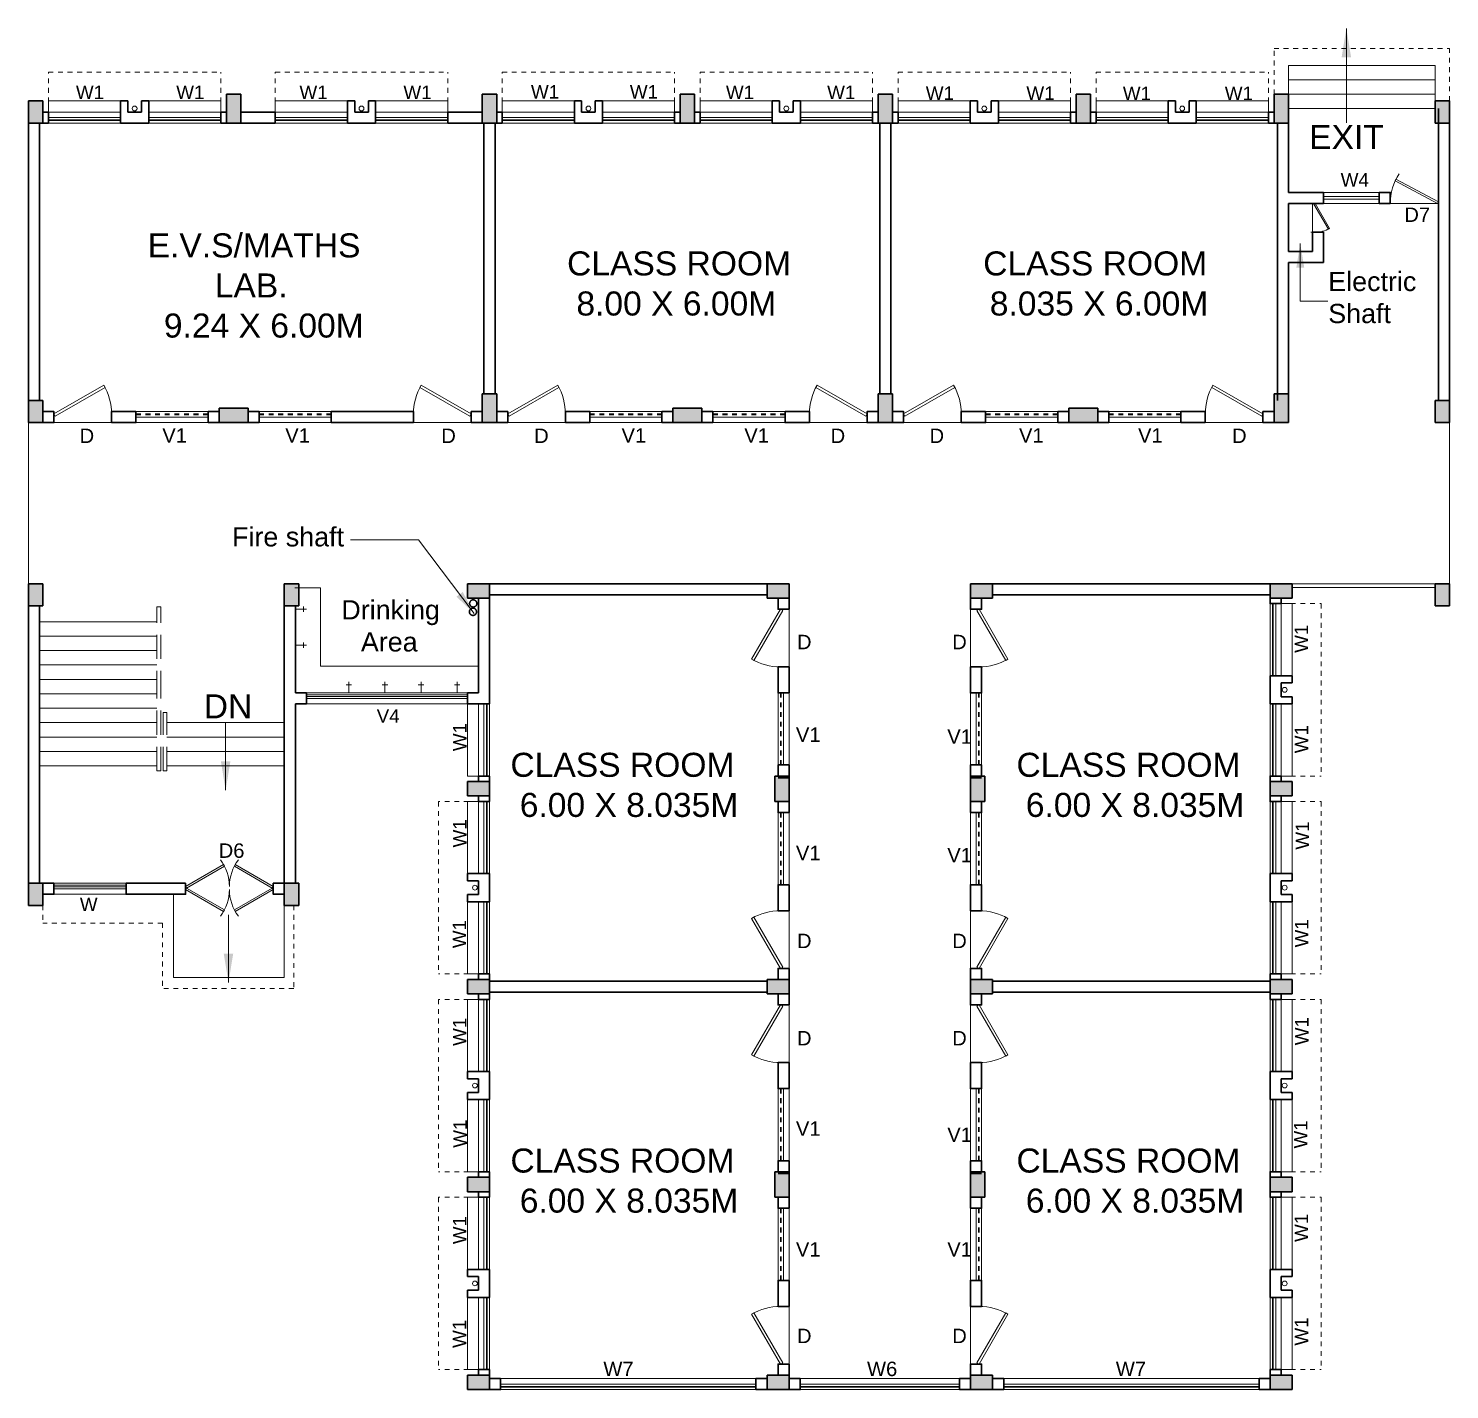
# Model space of a CAD drawing. Header units: millimetres. Extents: x 1898 to 3725, y 783 to 1532.
# Drawn here: x 3128.73 to 3158.27, y 1078.51 to 1106.82 of the extents above; entities that cross this region are included whole.
import ezdxf

# ---------------------------------------------------------------- set-up
doc = ezdxf.new("R2010")
doc.units = ezdxf.units.MM
for name, pattern in [('CENTER2', [1.125, 0.75, -0.125, 0.125, -0.125]), ('DASHED', [0.75, 0.5, -0.25]), ('DASHED2', [0.375, 0.25, -0.125]), ('HIDDEN', [0.375, 0.25, -0.125])]:
    doc.linetypes.add(name, pattern=pattern)
doc.layers.get('0').update_dxf_attribs({"lineweight": 20})
for name, color, linetype, lineweight in [('BL', 1, 'CENTER2', 30), ('CLL LEV.', 15, 'Continuous', 18), ('COL HATCH', 253, 'Continuous', 13), ('Column', 251, 'Continuous', 30), ('DIM', 6, 'Continuous', 18), ('Door', 54, 'Continuous', 18), ('expension joint', 248, 'Continuous', 18), ('Fixture', 44, 'Continuous', 13), ('glass', 5, 'Continuous', 18), ('Hidden', 30, 'DASHED', 18), ('PROJ.', 30, 'DASHED2', 15), ('Railing', 23, 'Continuous', 13), ('STAIRS', 10, 'Continuous', 18), ('TEXT', 7, 'Continuous', 15), ('TEXT 1', 3, 'Continuous', 20), ('Ventilator', 4, 'DASHED', 18), ('Wall', 7, 'Continuous', 30), ('Window', 150, 'Continuous', 15), ('Window-Wall', 7, 'Continuous', 18)]:
    doc.layers.add(name, color=color, linetype=linetype, lineweight=lineweight)
doc.styles.add('DIM', font='arial.ttf', dxfattribs={"height": 0.5})
doc.styles.add('L120', font='arial.ttf', dxfattribs={"height": 0.6})
doc.styles.get("Standard").update_dxf_attribs({"font": 'arial.ttf', "height": 0.2})
doc.dimstyles.new('Current Dim style', dxfattribs={"dimscale": 0.3, "dimtxt": 0.2, "dimasz": 2, "dimexe": 0.18, "dimexo": 1, "dimgap": 0.09, "dimtad": 0, "dimzin": 0, "dimdsep": 46, "dimtxsty": 'Standard', "dimcen": 0.09, "dimclrd": 256, "dimclre": 256, "dimclrt": 7, "dimadec": 0, "dimazin": 0, "dimtfac": 1, "dimtofl": 0, "dimtmove": 2, "dimatfit": 3, "dimfxl": 0, "dimtolj": 1, "dimtzin": 0, "dimlwd": -1, "dimlwe": -1, "dimarcsym": 0})
doc.dimstyles.new('DIM', dxfattribs={"dimtxt": 0.5, "dimasz": 0.5, "dimexe": 0.02, "dimexo": 0, "dimgap": 0.1, "dimtad": 0, "dimdec": 3, "dimzin": 0, "dimdsep": 46, "dimtxsty": 'DIM', "dimcen": 0, "dimclrd": 251, "dimclre": 256, "dimclrt": 7, "dimadec": 0, "dimazin": 0, "dimtfac": 1, "dimtdec": 3, "dimtofl": 0, "dimtmove": 0, "dimatfit": 3, "dimfxl": 0, "dimtolj": 1, "dimtzin": 0, "dimlwd": -1, "dimlwe": -1, "dimarcsym": 0})

# ---------------------------------------------------------------- blocks, each defined once
blk = doc.blocks.new('WINDOW 1')
at = {"layer": 'CLL LEV.'}
for p, q in [((-0.23, 0), (-0.46, 0)), ((-0.46, 0), (-0.46, -1.5)), ((-0.46, -1.5), (-0.23, -1.5))]:
    blk.add_line(p, q, dxfattribs=at)
at = {"layer": 'Window'}
for p, q in [((-0.065, 0), (-0.065, -1.5)), ((-0.05, -1.5), (-0.05, 0))]:
    blk.add_line(p, q, dxfattribs=at)
at = {"layer": 'Window-Wall'}
for p, q in [((0, 0), (-0.23, 0)), ((-0.23, 0), (-0.23, -1.5)), ((-0.115, 0), (-0.115, -1.5)), ((0, -1.5), (0, 0)), ((-0.23, -1.5), (0, -1.5))]:
    blk.add_line(p, q, dxfattribs=at)
blk = doc.blocks.new('VENTILATOR')
at = {"layer": 'Ventilator', "ltscale": 0.02}
for p, q in [((-0.18, -1.5), (-0.18, 0)), ((-0.165, 0), (-0.165, -1.5))]:
    blk.add_line(p, q, dxfattribs=at)
at = {"layer": 'Window-Wall'}
for p, q in [((-0.23, 0), (0, 0)), ((-0.23, -1.5), (-0.23, 0)), ((-0.115, 0), (-0.115, -1.5)), ((0, 0), (0, -1.5)), ((-0.23, -1.5), (0, -1.5))]:
    blk.add_line(p, q, dxfattribs=at)
blk = doc.blocks.new('C3')
at = {"layer": 'COL HATCH'}
h = blk.add_hatch(color=256, dxfattribs=at)
h.dxf.hatch_style = 1
h.paths.add_polyline_path([(0.3, 0), (0, 0), (0, -0.53), (0.3, -0.53)])
at = {"layer": 'Column'}
for p, q in [((0, 0), (0, -0.53)), ((0.3, 0), (0, 0)), ((0.3, -0.53), (0.3, 0)), ((0, -0.53), (0.3, -0.53))]:
    blk.add_line(p, q, dxfattribs=at)
blk = doc.blocks.new('SHAFT')
at = {"layer": 'Fixture'}
blk.add_circle((0.327, -0.302), 0.05, dxfattribs=at)
at = {"layer": 'Wall'}
for p, q in [((0.035, 0), (0.62, 0)), ((0.035, 0), (0.035, -0.46)), ((0.185, -0.46), (0.185, -0.23)), ((0.185, -0.23), (0.47, -0.23)), ((0.47, -0.46), (0.47, -0.23)), ((0.62, 0), (0.62, -0.46)), ((0.035, -0.46), (0.185, -0.46)), ((0.62, -0.46), (0.47, -0.46))]:
    blk.add_line(p, q, dxfattribs=at)
blk = doc.blocks.new('*U18')
for p, q in [((0, 0), (0, 6)), ((40, 0), (40, 6))]:
    blk.add_line(p, q)
blk.add_lwpolyline([(0, 0), (34.64, -20), (35.52, -18.48), (0.88, 1.52)], close=True)
blk.add_arc((0, 0), 40, 330, 360)
blk = doc.blocks.new('Door')
at = {"layer": 'Door'}
blk.add_line((0, 0.18), (1.199, 0.18), dxfattribs=at)
at = {"layer": 'Door', "xscale": 0.0299845412869386, "yscale": 0.0299845412869386, "zscale": 0.0299845412869386}
blk.add_blockref('*U18', (0, 0), dxfattribs=at)
blk = doc.blocks.new('A$C65A3360F')
at = {"layer": 'Fixture', "linetype": 'CENTER2'}
for p, q in [((0, 0), (-0.23, 0)), ((0, 0), (-0.23, 0)), ((-0.166, 0.057), (-0.166, 0)), ((-0.166, 0.057), (-0.166, 0)), ((-0.166, 0), (-0.166, -0.057)), ((-0.166, 0), (-0.166, -0.057))]:
    blk.add_line(p, q, dxfattribs=at)
blk = doc.blocks.new('Door - Left Hung 36 in.')
blk.add_lwpolyline([(0.8, -1.3), (0, 0), (31.2, 18), (31.9, 16.7)], close=True)
blk.add_arc((0, 0), 36, 0, 37.3101)
blk = doc.blocks.new('CU')
at = {"layer": 'COL HATCH', "linetype": 'CENTER2'}
h = blk.add_hatch(color=256, dxfattribs=at)
h.dxf.hatch_style = 1
h.paths.add_polyline_path([(0, 0.035), (0, -0.265), (0.46, -0.265), (0.46, 0.035)])
at = {"layer": 'Column', "linetype": 'CENTER2'}
blk.add_lwpolyline([(0, 0.035), (0, -0.265), (0.46, -0.265), (0.46, 0.035), (0, 0.035)], dxfattribs=at)
blk = doc.blocks.new('C2')
at = {"layer": 'COL HATCH'}
h = blk.add_hatch(color=256, dxfattribs=at)
h.dxf.hatch_style = 1
h.paths.add_polyline_path([(0.3, 0), (0, 0), (0, -0.6), (0.3, -0.6)])
at = {"layer": 'Column'}
for p, q in [((0, 0), (0, -0.6)), ((0.3, 0), (0, 0)), ((0.3, -0.6), (0.3, 0)), ((0, -0.6), (0.3, -0.6))]:
    blk.add_line(p, q, dxfattribs=at)

msp = doc.modelspace()

# ---------------------------------------------------------------- linework, layer by layer
at = {"layer": 'BL'}
for centre in [(3137.9698, 1094.6833), (3137.975, 1094.8573)]:
    msp.add_circle(centre, 0.075, dxfattribs=at)
at = {"layer": 'Door'}
for p, q in [((3155.4216, 1103.1763), (3155.4216, 1102.5766)), ((3158.023, 1103.1755), (3157.0432, 1103.1759))]:
    msp.add_line(p, q, dxfattribs=at)
at = {"layer": 'expension joint'}
for p, q in [((3128.7275, 1098.6174), (3128.7275, 1095.2674)), ((3128.7275, 1095.2674), (3128.7275, 1098.6174)), ((3158.2725, 1098.6174), (3158.2725, 1095.2674))]:
    msp.add_line(p, q, dxfattribs=at)
at = {"layer": 'Fixture'}
for p, q in [((3134.2675, 1095.185), (3134.7975, 1095.185)), ((3134.7975, 1093.55), (3134.7975, 1095.1846)), ((3134.7975, 1093.55), (3138.0825, 1093.55))]:
    msp.add_line(p, q, dxfattribs=at)
at = {"layer": 'glass', "lineweight": 5}
for p, q in [((3137.8525, 1092.9574), (3134.5075, 1092.9574)), ((3134.5075, 1092.9224), (3137.8525, 1092.9224)), ((3130.7575, 1088.9975), (3129.2575, 1088.9975)), ((3129.2575, 1088.9625), (3130.7575, 1088.9625))]:
    msp.add_line(p, q, dxfattribs=at)
at = {"layer": 'Hidden', "linetype": 'DASHED2', "ltscale": 0.05}
for p, q in [((3154.6225, 1106.3974), (3158.2725, 1106.3974)), ((3154.6225, 1105.4474), (3154.6225, 1106.3974)), ((3158.2725, 1105.3074), (3158.2725, 1106.3974))]:
    msp.add_line(p, q, dxfattribs=at)
at = {"layer": 'PROJ.', "ltscale": 0.05}
for p, q in [((3129.1425, 1105.9075), (3132.7275, 1105.9075)), ((3129.1425, 1105.0774), (3129.1425, 1105.9075)), ((3132.7275, 1105.0774), (3132.7275, 1105.9075)), ((3133.86, 1105.9075), (3137.445, 1105.9075)), ((3133.86, 1105.0774), (3133.86, 1105.9075)), ((3137.445, 1105.0774), (3137.445, 1105.9075)), ((3138.5775, 1105.9075), (3142.1625, 1105.9075)), ((3138.5775, 1105.0774), (3138.5775, 1105.9075)), ((3142.1625, 1105.0774), (3142.1625, 1105.9075)), ((3142.6925, 1105.9075), (3146.2775, 1105.9075)), ((3142.6925, 1105.0774), (3142.6925, 1105.9075)), ((3146.2775, 1105.0774), (3146.2775, 1105.9075)), ((3146.8075, 1105.9075), (3150.3925, 1105.9075)), ((3146.8075, 1105.0774), (3146.8075, 1105.9075)), ((3150.3925, 1105.0774), (3150.3925, 1105.9075)), ((3150.9225, 1105.9075), (3154.5075, 1105.9075)), ((3150.9225, 1105.0774), (3150.9225, 1105.9075)), ((3154.5075, 1105.0774), (3154.5075, 1105.9075)), ((3154.7725, 1094.8524), (3155.6026, 1094.8524)), ((3155.6026, 1094.8524), (3155.6026, 1091.2674)), ((3154.7725, 1091.2674), (3155.6026, 1091.2674)), ((3137.2525, 1090.7374), (3137.2525, 1087.1524)), ((3138.0825, 1090.7374), (3137.2525, 1090.7374)), ((3154.7725, 1090.7374), (3155.6026, 1090.7374)), ((3155.6026, 1090.7374), (3155.6026, 1087.1524)), ((3138.0825, 1087.1524), (3137.2525, 1087.1524)), ((3154.7725, 1087.1524), (3155.6026, 1087.1524)), ((3137.2525, 1086.6224), (3137.2525, 1083.0374)), ((3138.0825, 1086.6224), (3137.2525, 1086.6224)), ((3154.7725, 1086.6224), (3155.6026, 1086.6224)), ((3155.6026, 1086.6224), (3155.6026, 1083.0374)), ((3138.0825, 1083.0374), (3137.2525, 1083.0374)), ((3154.7725, 1083.0374), (3155.6026, 1083.0374)), ((3137.2525, 1082.5074), (3137.2525, 1078.9224)), ((3138.0825, 1082.5074), (3137.2525, 1082.5074)), ((3154.7725, 1082.5074), (3155.6026, 1082.5074)), ((3155.6026, 1082.5074), (3155.6026, 1078.9224)), ((3138.0825, 1078.9224), (3137.2525, 1078.9224)), ((3154.7725, 1078.9224), (3155.6026, 1078.9224))]:
    msp.add_line(p, q, dxfattribs=at)
at = {"layer": 'PROJ.', "ltscale": 0.02}
for p, q in [((3129.0275, 1088.5775), (3129.0275, 1088.2075)), ((3134.243, 1088.5775), (3134.243, 1086.8475)), ((3131.5155, 1088.2075), (3129.0275, 1088.2075)), ((3131.5155, 1088.2075), (3131.5155, 1086.8475)), ((3134.243, 1086.8475), (3131.5155, 1086.8475))]:
    msp.add_line(p, q, dxfattribs=at)
at = {"layer": 'Railing'}
for p, q in [((3157.9725, 1095.2674), (3155.0025, 1095.2674)), ((3157.9725, 1095.1874), (3155.0025, 1095.1874))]:
    msp.add_line(p, q, dxfattribs=at)
at = {"layer": 'Railing', "linetype": 'DASHED'}
for p, q in [((3131.3975, 1092.9525), (3131.3975, 1094.7854)), ((3131.4775, 1092.9525), (3131.4775, 1094.7854)), ((3131.3975, 1091.3775), (3131.3975, 1092.9525)), ((3131.4775, 1091.3775), (3131.4775, 1092.9525)), ((3131.5275, 1091.3775), (3131.5275, 1092.592)), ((3131.6075, 1091.3775), (3131.6075, 1092.592)), ((3131.3975, 1091.3775), (3131.4775, 1091.3775)), ((3131.5275, 1091.3775), (3131.6075, 1091.3775))]:
    msp.add_line(p, q, dxfattribs=at)
at = {"layer": 'Railing', "linetype": 'HIDDEN', "ltscale": 0.01}
for p, q in [((3131.4775, 1094.7854), (3131.3975, 1094.7854)), ((3131.6075, 1092.592), (3131.5275, 1092.592))]:
    msp.add_line(p, q, dxfattribs=at)
at = {"layer": 'STAIRS'}
for p, q in [((3154.9225, 1106.0474), (3157.9725, 1106.0474)), ((3154.9225, 1105.1474), (3154.9225, 1106.0474)), ((3157.9725, 1105.1474), (3157.9725, 1106.0474)), ((3154.9225, 1105.7474), (3157.9725, 1105.7474)), ((3154.9225, 1105.4474), (3157.9725, 1105.4474)), ((3154.9225, 1105.1474), (3157.9725, 1105.1474)), ((3128.9575, 1094.4775), (3131.3975, 1094.4775)), ((3128.9575, 1094.1775), (3131.3975, 1094.1775)), ((3128.9575, 1093.8775), (3131.3975, 1093.8775)), ((3128.9575, 1093.5775), (3131.3975, 1093.5775)), ((3128.9575, 1093.2775), (3131.3975, 1093.2775)), ((3131.3975, 1093.2775), (3130.3474, 1093.2775)), ((3128.9575, 1092.9775), (3131.3975, 1092.9775)), ((3128.9575, 1092.6775), (3131.3975, 1092.6775)), ((3128.9575, 1092.3775), (3131.3975, 1092.3775)), ((3131.6075, 1092.3775), (3134.0475, 1092.3775)), ((3128.9575, 1092.0775), (3131.3975, 1092.0775)), ((3131.6075, 1092.0775), (3134.0475, 1092.0775)), ((3128.9575, 1091.7775), (3131.3975, 1091.7775)), ((3131.6075, 1091.7775), (3134.0475, 1091.7775)), ((3128.9575, 1091.4775), (3131.3975, 1091.4775)), ((3131.6075, 1091.4775), (3134.0475, 1091.4775)), ((3131.7455, 1088.8075), (3131.7455, 1087.0775)), ((3134.0475, 1088.8075), (3134.0475, 1087.0775)), ((3134.0475, 1087.0775), (3131.7455, 1087.0775))]:
    msp.add_line(p, q, dxfattribs=at)
at = {"layer": 'Wall'}
for p, q in [((3158.0425, 1099.0774), (3158.0425, 1105.1474)), ((3158.2725, 1099.0774), (3158.2725, 1105.1474)), ((3128.7275, 1099.0774), (3128.7275, 1104.8474)), ((3128.9575, 1099.0774), (3128.9575, 1104.8474)), ((3138.1975, 1099.2174), (3138.1975, 1104.8474)), ((3138.4275, 1099.2174), (3138.4275, 1104.8474)), ((3146.4275, 1099.2174), (3146.4275, 1104.8474)), ((3146.6575, 1099.2174), (3146.6575, 1104.8474)), ((3154.6925, 1099.0774), (3154.6925, 1104.8474)), ((3154.9225, 1103.4062), (3154.9225, 1104.8474)), ((3154.9225, 1103.4062), (3155.6516, 1103.4062)), ((3155.6516, 1103.4062), (3155.6516, 1103.1763)), ((3154.9225, 1102.1763), (3154.9225, 1103.1763)), ((3154.9225, 1103.1763), (3155.6516, 1103.1763)), ((3155.4216, 1102.5766), (3155.4216, 1102.1763)), ((3155.4216, 1102.5766), (3155.6516, 1102.5766)), ((3155.6516, 1102.5766), (3155.6516, 1101.9463)), ((3155.4216, 1102.1763), (3154.9216, 1102.1763)), ((3155.6516, 1101.9463), (3154.9216, 1101.9463)), ((3154.9225, 1099.0774), (3154.9225, 1101.9463)), ((3144.0825, 1095.2674), (3138.3125, 1095.2674)), ((3148.7725, 1095.2674), (3154.5425, 1095.2674)), ((3138.0825, 1094.9674), (3138.3125, 1094.9674)), ((3144.0825, 1095.0374), (3138.3125, 1095.0374)), ((3138.3125, 1094.9674), (3138.3125, 1092.7674)), ((3148.7725, 1095.0374), (3154.5425, 1095.0374)), ((3128.7275, 1094.8074), (3128.7275, 1089.0375)), ((3128.9575, 1094.8074), (3128.9575, 1089.0375)), ((3134.0475, 1094.8074), (3134.0475, 1089.0375)), ((3134.2775, 1094.8074), (3134.2775, 1092.9974)), ((3134.5075, 1092.9974), (3134.2775, 1092.9974)), ((3134.5075, 1092.7674), (3134.5075, 1092.9974)), ((3137.8525, 1092.7674), (3137.8525, 1092.9974)), ((3137.8525, 1092.9974), (3138.0825, 1092.9974)), ((3134.2775, 1089.0375), (3134.2775, 1092.7674)), ((3134.2775, 1092.7674), (3134.5075, 1092.7674)), ((3138.3125, 1092.7674), (3137.8525, 1092.7674)), ((3144.5425, 1091.2324), (3144.3125, 1091.2324)), ((3148.3125, 1091.2324), (3148.5425, 1091.2324)), ((3138.3125, 1087.0024), (3144.0825, 1087.0024)), ((3154.5425, 1087.0024), (3148.7725, 1087.0024)), ((3138.3125, 1086.7724), (3144.0825, 1086.7724)), ((3154.5425, 1086.7724), (3148.7725, 1086.7724)), ((3144.5425, 1083.0024), (3144.3125, 1083.0024)), ((3148.3125, 1083.0024), (3148.5425, 1083.0024))]:
    msp.add_line(p, q, dxfattribs=at)
for points in [[(3129.1425, 1105.0774), (3129.1425, 1104.8474), (3129.0275, 1104.8474), (3129.0275, 1105.0774), (3129.1425, 1105.0774)], [(3129.1425, 1105.0774), (3129.1425, 1104.8474), (3129.0275, 1104.8474), (3129.0275, 1105.0774), (3129.1425, 1105.0774)], [(3132.8425, 1105.0774), (3132.8425, 1104.8474), (3132.7275, 1104.8474), (3132.7275, 1105.0774), (3132.8425, 1105.0774)], [(3133.86, 1105.0774), (3133.86, 1104.8474), (3133.1425, 1104.8474), (3133.1425, 1105.0774), (3133.86, 1105.0774)], [(3138.1625, 1105.0774), (3138.1625, 1104.8474), (3137.445, 1104.8474), (3137.445, 1105.0774), (3138.1625, 1105.0774)], [(3138.4625, 1105.0774), (3138.4625, 1104.8474), (3138.5775, 1104.8474), (3138.5775, 1105.0774), (3138.4625, 1105.0774)], [(3142.1625, 1105.0774), (3142.1625, 1104.8474), (3142.2775, 1104.8474), (3142.2775, 1105.0774), (3142.1625, 1105.0774)], [(3142.5775, 1105.0774), (3142.5775, 1104.8474), (3142.6925, 1104.8474), (3142.6925, 1105.0774), (3142.5775, 1105.0774)], [(3146.2775, 1105.0775), (3146.2775, 1104.8475), (3146.3925, 1104.8475), (3146.3925, 1105.0775), (3146.2775, 1105.0775)], [(3146.2775, 1105.0774), (3146.2775, 1104.8474), (3146.3925, 1104.8474), (3146.3925, 1105.0774), (3146.2775, 1105.0774)], [(3146.6925, 1105.0774), (3146.6925, 1104.8474), (3146.8075, 1104.8474), (3146.8075, 1105.0774), (3146.6925, 1105.0774)], [(3150.3925, 1105.0774), (3150.3925, 1104.8474), (3150.5075, 1104.8474), (3150.5075, 1105.0774), (3150.3925, 1105.0774)], [(3150.8075, 1105.0774), (3150.8075, 1104.8474), (3150.9225, 1104.8474), (3150.9225, 1105.0774), (3150.8075, 1105.0774)], [(3154.5075, 1105.0775), (3154.5075, 1104.8475), (3154.6225, 1104.8475), (3154.6225, 1105.0775), (3154.5075, 1105.0775)], [(3154.5075, 1105.0774), (3154.5075, 1104.8474), (3154.6225, 1104.8474), (3154.6225, 1105.0774), (3154.5075, 1105.0774)], [(3129.0275, 1098.6175), (3129.0275, 1098.8475), (3129.2575, 1098.8475), (3129.2575, 1098.6175), (3129.0275, 1098.6175)], [(3132.4625, 1098.6175), (3132.4625, 1098.8475), (3132.6925, 1098.8475), (3132.6925, 1098.6175), (3132.4625, 1098.6175)], [(3133.5225, 1098.6175), (3133.5225, 1098.8475), (3133.2925, 1098.8475), (3133.2925, 1098.6175), (3133.5225, 1098.6175)], [(3138.1625, 1098.6174), (3138.1625, 1098.8474), (3137.9325, 1098.8474), (3137.9325, 1098.6174), (3138.1625, 1098.6174)], [(3138.4625, 1098.6174), (3138.4625, 1098.8474), (3138.6925, 1098.8474), (3138.6925, 1098.6174), (3138.4625, 1098.6174)], [(3141.8975, 1098.6174), (3141.8975, 1098.8474), (3142.1275, 1098.8474), (3142.1275, 1098.6174), (3141.8975, 1098.6174)], [(3142.9575, 1098.6174), (3142.9575, 1098.8474), (3142.7275, 1098.8474), (3142.7275, 1098.6174), (3142.9575, 1098.6174)], [(3146.3925, 1098.6174), (3146.3925, 1098.8474), (3146.1625, 1098.8474), (3146.1625, 1098.6174), (3146.3925, 1098.6174)], [(3146.6925, 1098.6174), (3146.6925, 1098.8474), (3146.9225, 1098.8474), (3146.9225, 1098.6174), (3146.6925, 1098.6174)], [(3150.1275, 1098.6174), (3150.1275, 1098.8474), (3150.3575, 1098.8474), (3150.3575, 1098.6174), (3150.1275, 1098.6174)], [(3151.1875, 1098.6174), (3151.1875, 1098.8474), (3150.9575, 1098.8474), (3150.9575, 1098.6174), (3151.1875, 1098.6174)], [(3154.6225, 1098.6174), (3154.6225, 1098.8474), (3154.3925, 1098.8474), (3154.3925, 1098.6174), (3154.6225, 1098.6174)], [(3138.0825, 1092.9974), (3138.0825, 1094.9674)], [(3144.5425, 1094.9674), (3144.3125, 1094.9674), (3144.3125, 1094.7374), (3144.5425, 1094.7374), (3144.5425, 1094.9674)], [(3148.3125, 1094.9674), (3148.5425, 1094.9674), (3148.5425, 1094.7374), (3148.3125, 1094.7374), (3148.3125, 1094.9674)], [(3154.7725, 1094.9674), (3154.5425, 1094.9674), (3154.5425, 1094.8524), (3154.7725, 1094.8524), (3154.7725, 1094.9674)], [(3144.5425, 1091.4974), (3144.3125, 1091.4974), (3144.3125, 1091.2674), (3144.5425, 1091.2674), (3144.5425, 1091.4974)], [(3148.3125, 1091.4974), (3148.5425, 1091.4974), (3148.5425, 1091.2674), (3148.3125, 1091.2674), (3148.3125, 1091.4974)], [(3138.0825, 1091.2674), (3138.3125, 1091.2674), (3138.3125, 1091.1524), (3138.0825, 1091.1524), (3138.0825, 1091.2674)], [(3154.7725, 1091.2674), (3154.5425, 1091.2674), (3154.5425, 1091.1524), (3154.7725, 1091.1524), (3154.7725, 1091.2674)], [(3138.0825, 1090.8524), (3138.3125, 1090.8524), (3138.3125, 1090.7374), (3138.0825, 1090.7374), (3138.0825, 1090.8524)], [(3154.7725, 1090.8524), (3154.5425, 1090.8524), (3154.5425, 1090.7374), (3154.7725, 1090.7374), (3154.7725, 1090.8524)], [(3144.5425, 1090.5074), (3144.3125, 1090.5074), (3144.3125, 1090.7374), (3144.5425, 1090.7374), (3144.5425, 1090.5074)], [(3148.3125, 1090.5074), (3148.5425, 1090.5074), (3148.5425, 1090.7374), (3148.3125, 1090.7374), (3148.3125, 1090.5074)], [(3129.2575, 1089.0375), (3129.0275, 1089.0375), (3129.0275, 1088.8075), (3129.2575, 1088.8075), (3129.2575, 1089.0375)], [(3134.0475, 1089.0375), (3133.8175, 1089.0375), (3133.8175, 1088.8075), (3134.0475, 1088.8075), (3134.0475, 1089.0375)], [(3144.5425, 1087.0374), (3144.3125, 1087.0374), (3144.3125, 1087.2674), (3144.5425, 1087.2674), (3144.5425, 1087.0374)], [(3148.3125, 1087.0374), (3148.5425, 1087.0374), (3148.5425, 1087.2674), (3148.3125, 1087.2674), (3148.3125, 1087.0374)], [(3138.0825, 1087.1524), (3138.3125, 1087.1524), (3138.3125, 1087.0374), (3138.0825, 1087.0374), (3138.0825, 1087.1524)], [(3138.0825, 1087.1524), (3138.3125, 1087.1524), (3138.3125, 1087.0374), (3138.0825, 1087.0374), (3138.0825, 1087.1524)], [(3154.7725, 1087.1524), (3154.5425, 1087.1524), (3154.5425, 1087.0374), (3154.7725, 1087.0374), (3154.7725, 1087.1524)], [(3154.7725, 1087.1524), (3154.5425, 1087.1524), (3154.5425, 1087.0374), (3154.7725, 1087.0374), (3154.7725, 1087.1524)], [(3138.0825, 1086.7374), (3138.3125, 1086.7374), (3138.3125, 1086.6224), (3138.0825, 1086.6224), (3138.0825, 1086.7374)], [(3144.5425, 1086.7374), (3144.3125, 1086.7374), (3144.3125, 1086.5074), (3144.5425, 1086.5074), (3144.5425, 1086.7374)], [(3148.3125, 1086.7374), (3148.5425, 1086.7374), (3148.5425, 1086.5074), (3148.3125, 1086.5074), (3148.3125, 1086.7374)], [(3154.7725, 1086.7374), (3154.5425, 1086.7374), (3154.5425, 1086.6224), (3154.7725, 1086.6224), (3154.7725, 1086.7374)], [(3144.5425, 1083.2674), (3144.3125, 1083.2674), (3144.3125, 1083.0374), (3144.5425, 1083.0374), (3144.5425, 1083.2674)], [(3148.3125, 1083.2674), (3148.5425, 1083.2674), (3148.5425, 1083.0374), (3148.3125, 1083.0374), (3148.3125, 1083.2674)], [(3138.0825, 1083.0374), (3138.3125, 1083.0374), (3138.3125, 1082.9224), (3138.0825, 1082.9224), (3138.0825, 1083.0374)], [(3154.7725, 1083.0374), (3154.5425, 1083.0374), (3154.5425, 1082.9224), (3154.7725, 1082.9224), (3154.7725, 1083.0374)], [(3138.0825, 1082.6224), (3138.3125, 1082.6224), (3138.3125, 1082.5074), (3138.0825, 1082.5074), (3138.0825, 1082.6224)], [(3154.7725, 1082.6224), (3154.5425, 1082.6224), (3154.5425, 1082.5074), (3154.7725, 1082.5074), (3154.7725, 1082.6224)], [(3144.5425, 1082.2774), (3144.3125, 1082.2774), (3144.3125, 1082.5074), (3144.5425, 1082.5074), (3144.5425, 1082.2774)], [(3148.3125, 1082.2774), (3148.5425, 1082.2774), (3148.5425, 1082.5074), (3148.3125, 1082.5074), (3148.3125, 1082.2774)], [(3144.5425, 1078.8074), (3144.3125, 1078.8074), (3144.3125, 1079.0374), (3144.5425, 1079.0374), (3144.5425, 1078.8074)], [(3148.3125, 1078.8074), (3148.5425, 1078.8074), (3148.5425, 1079.0374), (3148.3125, 1079.0374), (3148.3125, 1078.8074)], [(3138.0825, 1078.9224), (3138.3125, 1078.9224), (3138.3125, 1078.8074), (3138.0825, 1078.8074), (3138.0825, 1078.9224)], [(3138.0825, 1078.9224), (3138.3125, 1078.9224), (3138.3125, 1078.8074), (3138.0825, 1078.8074), (3138.0825, 1078.9224)], [(3138.3125, 1078.5074), (3138.5425, 1078.5074), (3138.5425, 1078.7374), (3138.3125, 1078.7374), (3138.3125, 1078.5074)], [(3143.8525, 1078.5074), (3144.0825, 1078.5074), (3144.0825, 1078.7374), (3143.8525, 1078.7374), (3143.8525, 1078.5074)], [(3144.5425, 1078.5074), (3144.7725, 1078.5074), (3144.7725, 1078.7374), (3144.5425, 1078.7374), (3144.5425, 1078.5074)], [(3148.0825, 1078.5074), (3148.3125, 1078.5074), (3148.3125, 1078.7374), (3148.0825, 1078.7374), (3148.0825, 1078.5074)], [(3148.7725, 1078.5074), (3149.0025, 1078.5074), (3149.0025, 1078.7374), (3148.7725, 1078.7374), (3148.7725, 1078.5074)], [(3154.3125, 1078.5074), (3154.5425, 1078.5074), (3154.5425, 1078.7374), (3154.3125, 1078.7374), (3154.3125, 1078.5074)], [(3154.7725, 1078.9224), (3154.5425, 1078.9224), (3154.5425, 1078.8074), (3154.7725, 1078.8074), (3154.7725, 1078.9224)], [(3154.7725, 1078.9224), (3154.5425, 1078.9224), (3154.5425, 1078.8074), (3154.7725, 1078.8074), (3154.7725, 1078.9224)]]:
    msp.add_lwpolyline(points, dxfattribs=at)
for points in [[(3156.8082, 1103.4062), (3157.0382, 1103.4062), (3157.0382, 1103.1759), (3156.8082, 1103.1759)], [(3130.4569, 1098.6173), (3130.4569, 1098.8475), (3130.9625, 1098.8475), (3130.9625, 1098.6173)], [(3136.7331, 1098.6173), (3136.7331, 1098.8475), (3135.0225, 1098.8475), (3135.0225, 1098.6173)], [(3139.8919, 1098.6172), (3139.8919, 1098.8474), (3140.3975, 1098.8474), (3140.3975, 1098.6172)], [(3144.9631, 1098.6172), (3144.9631, 1098.8474), (3144.4575, 1098.8474), (3144.4575, 1098.6172)], [(3148.1219, 1098.6172), (3148.1219, 1098.8474), (3148.6275, 1098.8474), (3148.6275, 1098.6172)], [(3153.1931, 1098.6172), (3153.1931, 1098.8474), (3152.6875, 1098.8474), (3152.6875, 1098.6172)], [(3144.5427, 1093.5381), (3144.3125, 1093.5381), (3144.3125, 1092.9974), (3144.5427, 1092.9974)], [(3148.3123, 1093.5381), (3148.5425, 1093.5381), (3148.5425, 1092.9974), (3148.3123, 1092.9974)], [(3131.9931, 1089.0375), (3130.7575, 1089.0375), (3130.7575, 1088.8075), (3131.9931, 1088.8075)], [(3144.5427, 1088.4668), (3144.3125, 1088.4668), (3144.3125, 1089.0074), (3144.5427, 1089.0074)], [(3148.3123, 1088.4668), (3148.5425, 1088.4668), (3148.5425, 1089.0074), (3148.3123, 1089.0074)], [(3144.5427, 1085.3081), (3144.3125, 1085.3081), (3144.3125, 1084.7674), (3144.5427, 1084.7674)], [(3148.3123, 1085.3081), (3148.5425, 1085.3081), (3148.5425, 1084.7674), (3148.3123, 1084.7674)], [(3144.5427, 1080.2368), (3144.3125, 1080.2368), (3144.3125, 1080.7774), (3144.5427, 1080.7774)], [(3148.3123, 1080.2368), (3148.5425, 1080.2368), (3148.5425, 1080.7774), (3148.3123, 1080.7774)]]:
    msp.add_lwpolyline(points, close=True, dxfattribs=at)
at = {"layer": 'Window'}
for p, q in [((3156.8082, 1103.3213), (3155.6516, 1103.3213)), ((3156.8082, 1103.2613), (3155.6516, 1103.2613)), ((3157.0382, 1103.3213), (3157.0382, 1103.3213)), ((3157.0382, 1103.2613), (3157.0382, 1103.2613)), ((3143.8525, 1078.5724), (3138.5425, 1078.5724)), ((3138.5425, 1078.5574), (3143.8525, 1078.5574)), ((3148.0825, 1078.5724), (3144.7725, 1078.5724)), ((3144.7725, 1078.5574), (3148.0825, 1078.5574)), ((3154.3125, 1078.5724), (3149.0025, 1078.5724)), ((3149.0025, 1078.5574), (3154.3125, 1078.5574))]:
    msp.add_line(p, q, dxfattribs=at)
at = {"layer": 'Window-Wall'}
for p, q in [((3155.6516, 1103.4062), (3156.8082, 1103.4062)), ((3157.0382, 1103.1759), (3157.0382, 1103.4059)), ((3155.6516, 1103.1763), (3156.8082, 1103.1763)), ((3157.0382, 1103.1763), (3157.0383, 1103.1763)), ((3143.8525, 1078.7374), (3138.5425, 1078.7374)), ((3138.5425, 1078.7374), (3138.5425, 1078.5074)), ((3148.0825, 1078.7374), (3144.7725, 1078.7374)), ((3144.7725, 1078.7374), (3144.7725, 1078.5074)), ((3148.0825, 1078.5074), (3148.0825, 1078.7374)), ((3154.3125, 1078.7374), (3149.0025, 1078.7374)), ((3149.0025, 1078.7374), (3149.0025, 1078.5074)), ((3143.8525, 1078.6224), (3138.5425, 1078.6224)), ((3138.5425, 1078.5074), (3143.8525, 1078.5074)), ((3148.0825, 1078.6224), (3144.7725, 1078.6224)), ((3144.7725, 1078.5074), (3148.0825, 1078.5074)), ((3154.3125, 1078.6224), (3149.0025, 1078.6224)), ((3149.0025, 1078.5074), (3154.3125, 1078.5074))]:
    msp.add_line(p, q, dxfattribs=at)
at = {"layer": 'Window-Wall', "lineweight": 15}
for p, q in [((3137.8525, 1092.9974), (3134.5075, 1092.9974)), ((3134.5075, 1092.8824), (3137.8525, 1092.8824)), ((3137.8525, 1092.7674), (3134.5075, 1092.7674)), ((3130.7575, 1089.0375), (3129.2575, 1089.0375)), ((3130.7575, 1089.0375), (3130.7575, 1088.8075)), ((3129.2575, 1088.9225), (3130.7575, 1088.9225)), ((3130.7575, 1088.8075), (3129.2575, 1088.8075))]:
    msp.add_line(p, q, dxfattribs=at)

# ---------------------------------------------------------------- block references
at = {"layer": 'Column', "linetype": 'CENTER2', "rotation": 270}
for p in [(3128.9925, 1105.3074), (3128.9925, 1099.0774)]:
    msp.add_blockref('CU', p, dxfattribs=at)
at = {"layer": 'Column', "color": 5}
for name, p in [('C2', (3132.8425, 1105.4474)), ('C3', (3144.2425, 1091.2674)), ('C3', (3144.2425, 1083.0374))]:
    msp.add_blockref(name, p, dxfattribs=at)
at = {"layer": 'Column', "color": 5, "xscale": -1}
for name, p in [('C2', (3138.4625, 1105.4474)), ('C2', (3142.5775, 1105.4474)), ('C2', (3146.6925, 1105.4474)), ('C2', (3150.8075, 1105.4474)), ('C2', (3154.9225, 1105.4474)), ('C2', (3138.4625, 1099.2174)), ('C2', (3146.6925, 1099.2174)), ('C2', (3154.9225, 1099.2174)), ('C3', (3148.6125, 1091.2674)), ('C3', (3148.6125, 1083.0374))]:
    msp.add_blockref(name, p, dxfattribs=at)
at = {"layer": 'Column', "linetype": 'CENTER2', "xscale": -1}
for p, rotation in [((3158.0075, 1105.3074), 90), ((3158.0075, 1099.0774), 90), ((3128.9925, 1094.8074), 270), ((3128.7625, 1095.2674), 90), ((3134.0825, 1095.2674), 90), ((3158.0075, 1095.2674), 90), ((3128.7625, 1089.0375), 90), ((3134.0825, 1089.0375), 90)]:
    msp.add_blockref('CU', p, dxfattribs=dict(at, rotation=rotation))
at = {"layer": 'Column', "color": 5, "rotation": 270}
msp.add_blockref('C2', (3133.2925, 1098.9175), dxfattribs=at)
at = {"layer": 'Column', "color": 5, "xscale": -1, "rotation": 90}
for p in [(3142.1275, 1098.9174), (3150.3575, 1098.9174)]:
    msp.add_blockref('C2', p, dxfattribs=at)
at = {"layer": 'Column', "linetype": 'CENTER2', "xscale": -1}
for p in [(3138.3125, 1095.2324), (3144.5425, 1095.2324), (3138.3125, 1091.1174), (3138.3125, 1087.0024), (3144.5425, 1087.0024), (3138.3125, 1082.8874), (3138.3125, 1078.7724), (3144.5425, 1078.7724)]:
    msp.add_blockref('CU', p, dxfattribs=at)
at = {"layer": 'Column', "linetype": 'CENTER2'}
for p in [(3148.3125, 1095.2324), (3154.5425, 1095.2324), (3154.5425, 1091.1174), (3148.3125, 1087.0024), (3154.5425, 1087.0024), (3154.5425, 1082.8874), (3148.3125, 1078.7724), (3154.5425, 1078.7724)]:
    msp.add_blockref('CU', p, dxfattribs=at)
at = {"layer": 'Door', "extrusion": (0, 0, -1)}
for p, xscale, yscale, zscale, rotation in [((-3158.0425, 1103.2124), 0.02777701550033875, 0.02777701550871825, -0.02777701549984439, 357.908463286262), ((-3131.9959, 1088.9046), 0.02527777777140727, 0.02527777777140727, -0.0252777777714073, 180)]:
    msp.add_blockref('Door - Left Hung 36 in.', p, dxfattribs=dict(at, xscale=xscale, yscale=yscale, zscale=zscale, rotation=rotation))
at = {"layer": 'Door'}
for name, p, xscale, yscale, zscale, rotation in [('*U18', (3155.4765, 1103.1763), -0.01499227064346087, 0.01499227064346087, 0.0149922706434693, 90), ('Door - Left Hung 36 in.', (3133.8159, 1088.9046), 0.02527777777140727, 0.02527777777140727, 0.02527777777140727, 180)]:
    msp.add_blockref(name, p, dxfattribs=dict(at, xscale=xscale, yscale=yscale, zscale=zscale, rotation=rotation))
at = {"layer": 'Door', "xscale": 0.02527777777140727, "yscale": 0.02527777777140727, "zscale": 0.02527777777140727}
msp.add_blockref('Door - Left Hung 36 in.', (3131.9959, 1088.9703), dxfattribs=at)
at = {"layer": 'Door', "extrusion": (0, 0, -1), "xscale": 0.02527777777140727, "yscale": 0.02527777777140727, "zscale": -0.0252777777714073}
msp.add_blockref('Door - Left Hung 36 in.', (-3133.8159, 1088.9703), dxfattribs=at)
at = {"layer": 'Fixture', "xscale": -1}
for p in [(3134.2775, 1094.7374), (3134.2775, 1093.9874)]:
    msp.add_blockref('A$C65A3360F', p, dxfattribs=at)
at = {"layer": 'Fixture', "xscale": -1, "rotation": 90}
for p in [(3135.39, 1092.9974), (3136.14, 1092.9974), (3136.89, 1092.9974), (3137.64, 1092.9974)]:
    msp.add_blockref('A$C65A3360F', p, dxfattribs=at)
at = {"layer": 'Wall'}
for name, p, rotation in [('WINDOW 1', (3130.6425, 1104.8474), 270), ('SHAFT', (3131.2625, 1104.8474), 180), ('WINDOW 1', (3132.7275, 1104.8474), 270), ('WINDOW 1', (3135.36, 1104.8474), 270), ('SHAFT', (3135.98, 1104.8474), 180), ('WINDOW 1', (3137.445, 1104.8474), 270), ('Door', (3137.9325, 1098.7971), 180), ('Door', (3146.1625, 1098.7971), 180), ('Door', (3154.3925, 1098.7971), 180), ('VENTILATOR', (3135.0225, 1098.6175), 270), ('VENTILATOR', (3144.4575, 1098.6174), 270), ('VENTILATOR', (3152.6875, 1098.6174), 270), ('Door', (3144.3628, 1094.7374), 270), ('VENTILATOR', (3148.3125, 1089.0074), 180), ('SHAFT', (3138.3125, 1089.2724), 270), ('Door', (3148.4922, 1087.2674), 90), ('Door', (3144.3628, 1086.5074), 270), ('SHAFT', (3138.3125, 1085.1574), 270), ('VENTILATOR', (3148.3125, 1080.7774), 180), ('SHAFT', (3138.3125, 1081.0424), 270), ('Door', (3148.4922, 1079.0374), 90)]:
    msp.add_blockref(name, p, dxfattribs=dict(at, rotation=rotation))
at = {"layer": 'Wall', "xscale": -1}
for name, p, rotation in [('WINDOW 1', (3138.5775, 1104.8474), 90), ('SHAFT', (3140.0425, 1104.8474), 180), ('WINDOW 1', (3140.6625, 1104.8474), 90), ('WINDOW 1', (3142.6925, 1104.8474), 90), ('SHAFT', (3144.1575, 1104.8474), 180), ('WINDOW 1', (3144.7775, 1104.8474), 90), ('WINDOW 1', (3146.8075, 1104.8474), 90), ('SHAFT', (3148.2725, 1104.8474), 180), ('WINDOW 1', (3148.8925, 1104.8474), 90), ('WINDOW 1', (3150.9225, 1104.8474), 90), ('SHAFT', (3152.3875, 1104.8474), 180), ('WINDOW 1', (3153.0075, 1104.8474), 90), ('Door', (3129.2575, 1098.7972), 180), ('Door', (3138.6925, 1098.7971), 180), ('Door', (3146.9225, 1098.7971), 180), ('VENTILATOR', (3130.9625, 1098.6175), 90), ('VENTILATOR', (3140.3975, 1098.6174), 90), ('VENTILATOR', (3148.6275, 1098.6174), 90), ('Door', (3148.4922, 1094.7374), 90), ('SHAFT', (3154.5425, 1093.3874), 90), ('VENTILATOR', (3144.5425, 1089.0074), 180), ('SHAFT', (3154.5425, 1089.2724), 90), ('Door', (3144.3628, 1087.2674), 270), ('Door', (3148.4922, 1086.5074), 90), ('SHAFT', (3154.5425, 1085.1574), 90), ('VENTILATOR', (3144.5425, 1080.7774), 180), ('SHAFT', (3154.5425, 1081.0424), 90), ('Door', (3144.3628, 1079.0374), 270)]:
    msp.add_blockref(name, p, dxfattribs=dict(at, rotation=rotation))
for name, p in [('WINDOW 1', (3154.5425, 1094.8524)), ('VENTILATOR', (3148.3125, 1092.9974)), ('WINDOW 1', (3154.5425, 1092.7674)), ('WINDOW 1', (3154.5425, 1090.7374)), ('WINDOW 1', (3154.5425, 1088.6524)), ('WINDOW 1', (3154.5425, 1086.6224)), ('VENTILATOR', (3148.3125, 1084.7674)), ('WINDOW 1', (3154.5425, 1084.5374)), ('WINDOW 1', (3154.5425, 1082.5074)), ('WINDOW 1', (3154.5425, 1080.4224))]:
    msp.add_blockref(name, p, dxfattribs=at)
at = {"layer": 'Wall'}
for name, p in [('VENTILATOR', (3144.5425, 1092.9974)), ('WINDOW 1', (3138.3125, 1092.7674)), ('WINDOW 1', (3138.3125, 1090.7374)), ('WINDOW 1', (3138.3125, 1088.6524)), ('WINDOW 1', (3138.3125, 1086.6224)), ('VENTILATOR', (3144.5425, 1084.7674)), ('WINDOW 1', (3138.3125, 1084.5374)), ('WINDOW 1', (3138.3125, 1082.5074)), ('WINDOW 1', (3138.3125, 1080.4224))]:
    msp.add_blockref(name, p, dxfattribs=at)

# ---------------------------------------------------------------- texts
at = {"layer": 'TEXT', "lineweight": 30, "char_height": 0.5, "attachment_point": 1, "style": 'L120'}
for s, insert, width in [('{\\fArial|b0|i0|c0|p34;EXIT}', (3155.3538, 1104.8069), 1.001447), ('\\pi0.15996; E.V.S/MATHS \\P\\pi1.7498;LAB.\\P\\pi0.10897;   9.24 X 6.00M', (3130.8522, 1102.5535), 4.902123), ('{\\fArial|b0|i0|c0|p34;CLASS ROOM\\P 8.00 X 6.00M}', (3139.9255, 1102.1784), 4.753159), ('\\pi0.073723;CLASS ROOM\\P\\pi0.016424; 8.035 X 6.00M', (3148.503, 1102.1784), 4.717365), ('{\\fArial|b0|i0|c0|p34;DN}', (3132.3726, 1092.9667), 1.001447), ('{\\fArial|b0|i0|c0|p34;CLASS ROOM\\P 6.00 X 8.035M}', (3138.7482, 1091.7509), 9.930816), ('{\\fArial|b0|i0|c0|p34;CLASS ROOM\\P 6.00 X 8.035M}', (3149.2686, 1091.7509), 9.930816), ('{\\fArial|b0|i0|c0|p34;CLASS ROOM\\P 6.00 X 8.035M}', (3138.7482, 1083.5209), 9.930816), ('{\\fArial|b0|i0|c0|p34;CLASS ROOM\\P 6.00 X 8.035M}', (3149.2686, 1083.5209), 9.930816)]:
    msp.add_mtext(s, dxfattribs=dict(at, insert=insert, width=width))
at = {"layer": 'TEXT', "insert": (3155.7499, 1101.7534), "char_height": 0.4, "width": 1.84884, "attachment_point": 1, "style": 'L120'}
msp.add_mtext('{\\fArial|b0|i0|c0|p34;Electric\\PShaft}', dxfattribs=at)
at = {"layer": 'TEXT', "lineweight": 30, "char_height": 0.4, "attachment_point": 1, "style": 'L120'}
for s, width, insert in [('\\pi0.087898;Fire shaft', 2.454924, (3132.8726, 1096.4427)), ('\\pi1.2407;Drinking\\P\\pi1.647;Area', 4.450523, (3133.992, 1094.9245))]:
    msp.add_mtext_dynamic_manual_height_columns(s, width=width, gutter_width=5, heights=[0], dxfattribs=dict(at, insert=insert))
at = {"layer": 'TEXT 1', "attachment_point": 1, "style": 'L120'}
for s, insert, char_height, width in [('{\\fArial|b0|i0|c0|p34;W1}', (3129.7148, 1105.6276), 0.28, 0.627016), ('{\\fArial|b0|i0|c0|p34;W1}', (3131.8003, 1105.6276), 0.28, 0.627016), ('{\\fArial|b0|i0|c0|p34;W1}', (3134.3624, 1105.6265), 0.28, 0.627016), ('{\\fArial|b0|i0|c0|p34;W1}', (3136.5237, 1105.6265), 0.28, 0.627016), ('{\\fArial|b0|i0|c0|p34;W1}', (3139.1751, 1105.6373), 0.28, 0.627016), ('{\\fArial|b0|i0|c0|p34;W1}', (3141.2308, 1105.6373), 0.28, 0.627016), ('{\\fArial|b0|i0|c0|p34;W1}', (3143.2282, 1105.6265), 0.28, 0.627016), ('{\\fArial|b0|i0|c0|p34;W1}', (3145.3328, 1105.6265), 0.28, 0.627016), ('{\\fArial|b0|i0|c0|p34;W1}', (3147.3835, 1105.608), 0.28, 0.627016), ('{\\fArial|b0|i0|c0|p34;W1}', (3149.475, 1105.608), 0.28, 0.627016), ('{\\fArial|b0|i0|c0|p34;W1}', (3151.4801, 1105.6063), 0.28, 0.627016), ('{\\fArial|b0|i0|c0|p34;W1}', (3153.5999, 1105.6063), 0.28, 0.627016), ('W4', (3156.0089, 1103.8062), 0.28, 0.627016), ('D7', (3157.3319, 1103.091), 0.3, 0.548057), ('{\\fArial|b0|i0|c0|p34;D}', (3129.7915, 1098.4932), 0.3, 0.291635), ('{\\fArial|b0|i0|c0|p34;V1}', (3131.511, 1098.5011), 0.3, 0.556574), ('{\\fArial|b0|i0|c0|p34;V1}', (3134.0667, 1098.5011), 0.3, 0.556574), ('{\\fArial|b0|i0|c0|p34;D}', (3137.3109, 1098.4932), 0.3, 0.291635), ('{\\fArial|b0|i0|c0|p34;D}', (3139.241, 1098.4932), 0.3, 0.291635), ('{\\fArial|b0|i0|c0|p34;V1}', (3141.0577, 1098.5011), 0.3, 0.556574), ('{\\fArial|b0|i0|c0|p34;V1}', (3143.6104, 1098.5011), 0.3, 0.556574), ('{\\fArial|b0|i0|c0|p34;D}', (3145.4047, 1098.4932), 0.3, 0.291635), ('{\\fArial|b0|i0|c0|p34;D}', (3147.4609, 1098.4932), 0.3, 0.291635), ('{\\fArial|b0|i0|c0|p34;V1}', (3149.3214, 1098.5011), 0.3, 0.556574), ('{\\fArial|b0|i0|c0|p34;V1}', (3151.7959, 1098.5011), 0.3, 0.556574), ('{\\fArial|b0|i0|c0|p34;D}', (3153.75, 1098.4932), 0.3, 0.291635), ('{\\fArial|b0|i0|c0|p34;D}', (3144.7052, 1094.2048), 0.3, 0.291635), ('{\\fArial|b0|i0|c0|p34;D}', (3147.9324, 1094.2048), 0.3, 0.291635), ('V4', (3135.9677, 1092.6563), 0.28, 0.627016), ('{\\fArial|b0|i0|c0|p34;V1}', (3144.6834, 1092.2779), 0.3, 0.556574), ('{\\fArial|b0|i0|c0|p34;V1}', (3147.8304, 1092.2381), 0.3, 0.556574), ('D6', (3132.6829, 1089.866), 0.3, 0.541995), ('{\\fArial|b0|i0|c0|p34;V1}', (3144.6834, 1089.8177), 0.3, 0.556574), ('{\\fArial|b0|i0|c0|p34;V1}', (3147.8304, 1089.7714), 0.3, 0.556574), ('{\\fArial|b0|i0|c0|p34;W}', (3129.7966, 1088.7389), 0.28, 0.627016), ('{\\fArial|b0|i0|c0|p34;D}', (3144.7052, 1087.9879), 0.3, 0.291635), ('{\\fArial|b0|i0|c0|p34;D}', (3147.9324, 1087.9879), 0.3, 0.291635), ('{\\fArial|b0|i0|c0|p34;D}', (3144.7052, 1085.9655), 0.3, 0.291635), ('{\\fArial|b0|i0|c0|p34;D}', (3147.9324, 1085.9655), 0.3, 0.291635), ('{\\fArial|b0|i0|c0|p34;V1}', (3144.6834, 1084.0857), 0.3, 0.556574), ('{\\fArial|b0|i0|c0|p34;V1}', (3147.8304, 1083.9578), 0.3, 0.556574), ('{\\fArial|b0|i0|c0|p34;V1}', (3144.6834, 1081.5733), 0.3, 0.556574), ('{\\fArial|b0|i0|c0|p34;V1}', (3147.8304, 1081.5733), 0.3, 0.556574), ('{\\fArial|b0|i0|c0|p34;D}', (3144.7052, 1079.7731), 0.3, 0.291635), ('{\\fArial|b0|i0|c0|p34;D}', (3147.9324, 1079.7731), 0.3, 0.291635), ('W7', (3140.6803, 1079.0882), 0.3, 0.556574), ('W6', (3146.1614, 1079.0882), 0.3, 0.556574), ('W7', (3151.3341, 1079.0882), 0.3, 0.556574)]:
    msp.add_mtext(s, dxfattribs=dict(at, insert=insert, char_height=char_height, width=width))
at = {"layer": 'TEXT 1', "char_height": 0.28, "width": 0.627016, "attachment_point": 1, "rotation": 90, "style": 'L120'}
for insert in [(3155.0505, 1093.8294), (3137.5562, 1091.7848), (3155.0542, 1091.7412), (3137.5564, 1089.7824), (3155.0718, 1089.7365), (3137.5476, 1087.688), (3155.0555, 1087.703), (3137.5529, 1085.6545), (3155.0621, 1085.6684), (3137.5622, 1083.5371), (3155.036, 1083.5212), (3137.5515, 1081.5317), (3155.0521, 1081.5778), (3137.549, 1079.3735), (3155.0548, 1079.4222)]:
    msp.add_mtext('{\\fArial|b0|i0|c0|p34;W1}', dxfattribs=dict(at, insert=insert))

# ---------------------------------------------------------------- leaders
at = {"layer": 'DIM'}
for points in [[(3156.1267, 1106.8159), (3156.1266, 1104.8551)], [(3156.1267, 1106.8159), (3156.1266, 1104.8551)], [(3132.8275, 1090.9728), (3132.8275, 1092.3775)], [(3132.8866, 1086.9737), (3132.8866, 1088.3784)]]:
    msp.add_leader(points, dimstyle='Current Dim style', dxfattribs=at)
for points, override in [([(3155.1687, 1102.3416), (3155.1687, 1101.1401), (3155.7424, 1101.1401)], {"dimarcsym": 1}), ([(3137.9928, 1094.6487), (3136.8364, 1096.178), (3135.4239, 1096.178)], {"dimgap": 0.1, "dimtad": 0, "dimarcsym": 1})]:
    msp.add_leader(points, dimstyle='DIM', override=override, dxfattribs=at)

doc.saveas('drawing.dxf')
